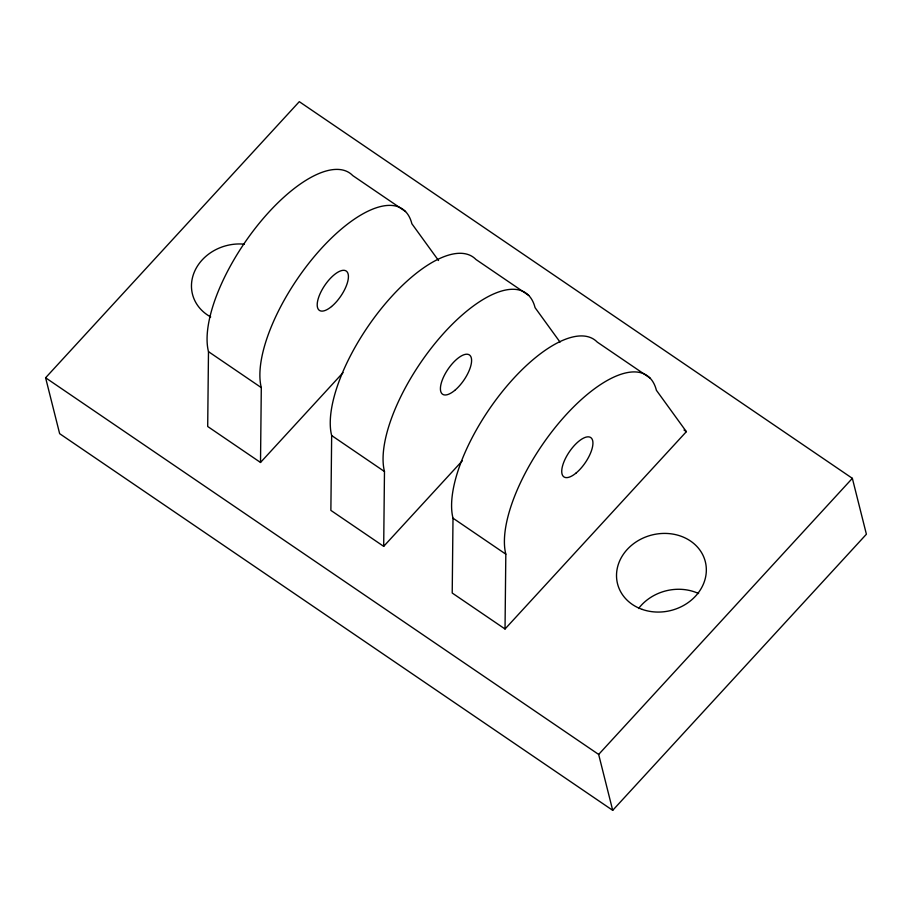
<?xml version="1.0" encoding="UTF-8"?>
<svg xmlns="http://www.w3.org/2000/svg" width="912" height="912" viewBox="0 0 912 912"><rect width="100%" height="100%" fill="white"/><g stroke="black" fill="none" stroke-linecap="round" stroke-linejoin="round"><path stroke-width="1.37" d="M405.544 211.538L352.727 175.571A117.044 47.47 -55.7 0 0 259.51 222.95A117.044 47.47 -55.7 0 0 208.483 351.656L207.697 426.497L260.513 462.464L343.026 372.666M260.513 462.464L261.299 387.623A117.044 47.47 -55.7 0 1 322.027 247.733A117.044 47.47 -55.7 0 1 411.871 223.748L438.524 260.513M528.732 295.442L475.916 259.464A117.044 47.47 -55.7 0 0 382.698 306.854A117.044 47.47 -55.7 0 0 331.66 435.548L330.874 510.389L383.69 546.356L462.373 460.742M383.69 546.356L384.476 471.527A117.044 47.47 -55.7 0 1 445.216 331.626A117.044 47.47 -55.7 0 1 535.059 307.652L560.036 342.114M650.062 378.07L597.246 342.103A117.044 47.47 -55.7 0 0 504.028 389.481A117.044 47.47 -55.7 0 0 453.002 518.187L452.215 593.028L505.031 628.995L686.371 431.65L656.389 390.279A117.044 47.47 -55.7 0 0 566.546 414.265A117.044 47.47 -55.7 0 0 505.818 554.165L505.031 628.995M45.6 377.773L299.296 101.665L852.355 478.333L866.4 534.227L612.704 810.335L59.645 433.667L45.6 377.773L598.66 754.441L612.704 810.335M598.66 754.441L852.355 478.333M684.023 430.042L686.371 431.65M208.483 351.656L261.299 387.623M331.66 435.548L384.476 471.527M453.002 518.187L505.818 554.165M638.571 608.521A45.269 38.931 -14.1 0 1 698.603 593.53M210.695 316.931A45.167 38.84 -14.1 0 1 194.906 270.727A45.167 38.84 -14.1 0 1 244.37 244.188M642.139 609.376A45.269 38.931 -14.1 0 0 706.196 566.797A45.269 38.931 -14.1 0 0 635.926 542.036A45.269 38.931 -14.1 0 0 642.139 609.376M576.042 473.066A23.792 9.644 -55.7 0 0 591.432 438.17A23.792 9.644 -55.7 0 0 564.528 460.423A23.792 9.644 -55.7 0 0 576.042 473.066M454.712 390.427A23.792 9.644 -55.7 0 0 470.102 355.543A23.792 9.644 -55.7 0 0 443.198 377.796A23.792 9.644 -55.7 0 0 454.712 390.427M331.535 306.535A23.792 9.644 -55.7 0 0 346.913 271.639A23.792 9.644 -55.7 0 0 320.009 293.892A23.792 9.644 -55.7 0 0 331.535 306.535"/></g></svg>
